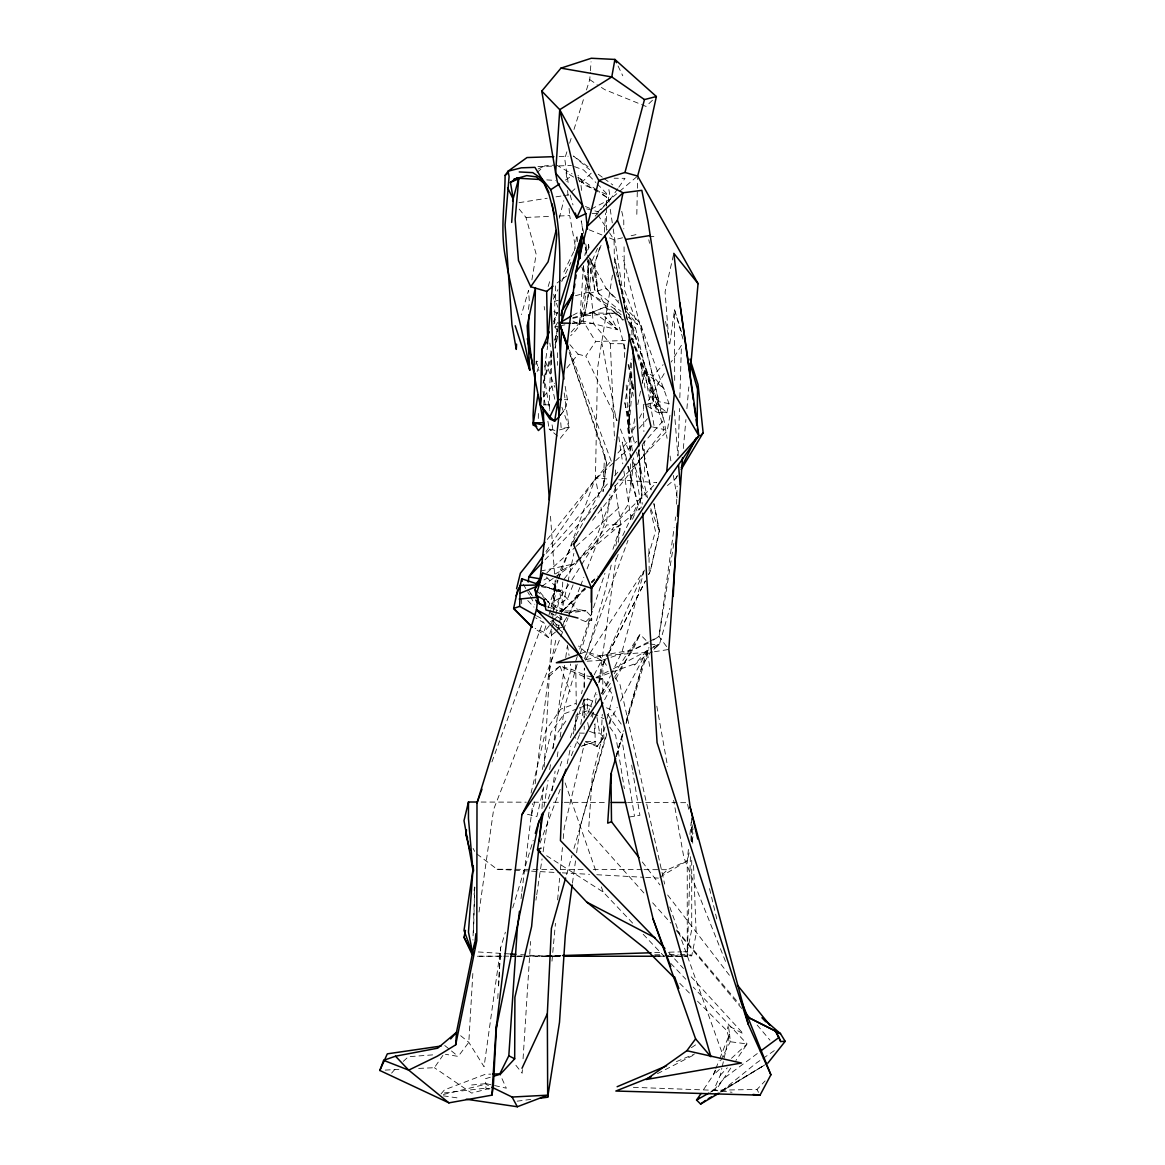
<?xml version="1.0" encoding="UTF-8"?>
<svg xmlns="http://www.w3.org/2000/svg" width="1165" height="1165" viewBox="0 0 1165 1165"><rect width="100%" height="100%" fill="white"/><g stroke="black" fill="none" stroke-linecap="round" stroke-linejoin="round"><path stroke-width="0.75" stroke-dasharray="5 3.75" d="M558.224 331.035L554.715 326.943L554.773 301.225L553.739 294.221M602.727 692.942L602.946 664.298L605.407 659.477M584.073 698.767L584.102 718.15M584.16 687.933L584.32 668.069M584.131 717.32L584.058 699.582M584.175 686.928L584.335 668.856M606.426 230.175L606.615 207.661M606.63 205.928L606.688 197.278L598.941 191.366M538.303 418.483L538.39 410.022M591.281 609.31L591.733 620.246L585.82 621.702L579.238 619.037M604.548 454.248L603.048 491.615L606.455 462.228L604.548 454.248L569.292 352.034M636.818 214.331L637.328 189.982M637.372 188.235L637.59 177.808M585.442 741.872L597.004 746.503L603.834 737.328L599.64 733.076L594.296 733.149L594.485 724.412M645.046 387.916L640.91 362.825L651.978 387.989L653.929 402.755L657.395 412.483L666.817 412.73L668.972 403.571L640.182 323.084L625.037 307.647M473.543 932.582L474.738 887.118L473.252 894.036M632.682 383.809L628.838 428.137L630.615 359.504M676.588 504.197L677.127 486.14M678.074 455.428L679.501 408.464M679.836 397.615L681.438 345.233L671.215 362.024M578 561.006L562.753 580.825L561.909 611.101L547.302 601.693M690.423 856.683L687.248 956.232L665.463 956.232L687.248 956.232L687.248 860.76L688.69 846.722M690.962 840.416L691.719 816.883M628.838 428.137L630.207 388.775L627.615 427.744L630.935 452.137M584.306 700.165L587.67 698.869L587.218 710.854L591.776 713.009M575.35 730.295L575.889 716.242M474.738 887.118L472.932 940.053M543.807 405.187L545.366 361.077L554.788 387.231M489.154 1089.26L485.849 1088.139L486.053 1083.625L469.422 1085.197M588.631 259.708C587.48 286.342 592.417 315.846 570.646 335.724M600.965 742.338L602.29 714.276M551.511 351.597L549.429 392.372L549.632 410.138M498.635 985.881L500.644 947.8L505.377 932.189M541.987 808.656L543.05 788.763M544.215 767.051L551.875 629.697M591.296 259.795L589.869 286.765L593.058 311.929L617.61 329.768L597.849 291.556L591.966 261.266L597.485 248.349M497.775 998.565L498.081 993.119M498.489 985.867L500.644 947.8L484.058 1066.732L468.811 1042.311L457.845 1033.442M472.844 973.459L468.811 1042.311L458.209 1056.407L445.423 1054.281M522.386 1069.616L522.153 1073.227L513.925 1062.786M523.07 1058.796L530.556 941.451M573.078 321.147L579.5 324.394L583.723 262.416M604.358 232.214L605.64 213.006M606.106 206.016L606.688 197.278L599.189 192.691M552.647 619.008L553.025 613.664M553.157 611.887L555.21 583.388L554.7 576.136M586.476 89.953L589.738 79.642L590.276 72.521M590.407 70.73L591.063 61.818M535.958 364.601L536.22 361.179L540.283 361.951M683.331 448.525L685.923 419.531M686.899 408.667L688.835 386.926M551.977 961.14L555.457 923.292M557.613 899.861L559.593 878.235M560.423 869.221L562.418 847.596M563.234 838.582L564.239 827.776L584.568 743.139M689.928 834.431L691.18 822.155M587.786 261.28L588.645 266.552L584.073 308.477L579.02 323.419L570.588 332.753M557.19 329.171L555.079 348.262L557.685 336.467M521.017 898.696L521.687 893.307M521.905 891.516L532.74 803.515M535.186 783.768L548.671 674.215L556.462 636.891M606.572 521.687L609.907 494.688M630.585 327.292L631.241 321.889L614.45 266.727M560.816 619.926L561.253 616.401M552.938 748.25L564.777 664.676M565.739 657.57L567.18 646.91M598.825 682.792L616.023 558.574M618.265 542.366L620.756 524.366L614.843 484.786M572.452 883.143L575.656 859.916M576.631 852.765L580.33 825.97L606.426 733.105M669.846 343.617L674.52 309.759L681.467 331.879M528.429 309.409L529.391 302.536L528.546 290.347L521.469 314.565M544.696 367.004L547.681 345.699M666.628 646.59L658.997 636.512L674.142 527.614M675.132 520.478L675.627 516.91M479.019 912.049L493.64 809.413L560.132 638.274M535.929 900.166L536.453 896.584M536.73 894.793L542.06 858.94M543.123 851.775L549.778 806.966M552.181 790.831L555.108 771.114M557.249 756.769L558.312 749.605M560.176 737.052L564.705 706.587L577.374 663.569M543.982 807.068L548.045 780.332M549.676 769.643L550.768 762.507M579.5 324.394L588.645 266.552M653.012 640.226L658.997 636.512L674.331 540.211M568.84 584.466L559.695 597.98L553.579 601.562L553.491 590.116L556.098 579.748M612.426 275.158L597.558 368.242L595.446 478.029L599.684 500.528M614.421 262.635L614.057 239.786L608.319 230.947M574.345 250.65L576.893 235.053L577.738 242.262M531.881 279.906L536.177 254.247L525.997 217.433L518.163 207.851M580.782 724.295L584.014 705L591.281 705.116M632.377 450.797L624.906 402.886L629.683 374.912L631.75 377.751M669.991 415.308L667.166 431.006L614.814 486.198M595.242 703.398L596.902 694.544M599.218 682.122L602.946 664.298M584.786 255.572L585.413 252.383M693.568 865.479L696.189 933.849L691.719 955.81L687.248 951.63L691.719 929.67L691.719 858.721M567.18 763.73L570.777 746.226M573.297 733.979L577.607 712.965M581.568 693.714L582.296 690.204M557.933 629.784L559.054 624.455M559.418 622.678L567.573 583.578M567.938 581.801L573.864 553.36M634.823 418.672L631.911 432.725L635.202 426.274M637.75 404.634L640.663 390.581M642.133 383.562L644.682 371.271L630.483 335.971M592.373 717.363L593.466 712.135M583.301 266.829L589.213 292.036L583.082 321.074L595.665 341.563L625.489 340.457M551.307 606.79L554.977 589.636L561.981 590.029L559.579 591.471L540.181 584.961L554.977 589.636L556.448 591.514L553.579 601.562M653.929 504.096L659.259 530.672L650.303 571.243L648.672 574.447M710.461 1092.217L713.562 1090.469L720.305 1075.193L721.849 1068.32M722.242 1066.601L729.567 1033.952L728.343 1025.681L743.401 1033.836L690.86 976.459M673.414 255.106L665.069 291.876L669.147 344.156M550.564 621.673L554.846 618.935L559.695 597.98L551.016 615.076M531.051 793.059L545.817 730.28L560.715 709.208L575.874 703.398M531.502 815.252L535.23 799.423M542.264 769.526L550.943 732.581L564.253 713.752L577.505 708.669M543.807 786.987L536.876 816.519L526.143 814M552.793 748.789L556.069 734.897L567.792 718.31M611.232 565.083L605.057 591.296L585.413 658.196M615.761 545.875L619.882 528.4L612.426 550.827M659.929 877.187L687.248 860.76L689.738 850.363M691.806 841.712L693.859 833.048M560.176 415.439L565.04 409.221L567.442 399.741L565.098 385.979M559.244 218.205L563.714 200.744M604.941 727.062L592.271 776.24L588.543 830.995L645.41 894.662M607.198 718.281L613.081 695.461L602.378 678.714L595.359 677.462M585.937 254.188L588.587 244.3L589.301 249.63M543.108 383.139L551.89 350.534M554.671 340.238L558.836 324.787M644.347 570.107L622.168 651.293L611.232 674.186M608.887 724.339L611.348 715.572M566.598 874.565L571.986 855.474M573.952 848.528L606.849 734.008M616.838 755.269L623.231 732.639M626.173 722.198L641.9 666.482L648.832 647.158M557.817 716.169L571.185 669.147L570.384 664.006M549.021 614.8L550.39 609.994M648.221 556.579L655.502 531.225L650.463 510.124M609.848 723.596L611.348 718.397L617.188 707.373M615.935 756.624L623.421 730.615M626.421 720.218L641.9 666.482L650.245 652.516M653.842 649.386L659.55 643.983L669.802 608.319M580.418 653.245L590.553 618.819M555.05 339.831L557.569 331.428M616.154 756.624L623.435 732.348M626.042 723.683L648.949 647.405M512.731 907.914L533.206 840.285M562.797 625.882L564.326 620.872L559.666 615.382M548.176 286.488L550.666 278.304M599.698 247.431L594.5 264.353L597.849 291.556L594.864 262.94L601.795 243.281M543.327 383.096L551.89 355.354M555.093 344.957L557.773 336.292M553.71 324.03L557.394 312.38L553.317 322.137M566.904 151.814L564.719 158.688L568.447 184.74M569.612 143.222L571.797 136.349M573.966 129.475L584.306 96.826M537.036 371.766L539.745 363.597M575.67 661.225L577.403 656.055M579.689 649.153L604.955 573.253M720.553 1060.805L730.28 1041.743L726.727 1030.544L728.343 1025.681M551.394 629.071L548.511 637.503L535.157 628.969M551.962 627.382L553.695 622.314M548.249 798.972L562.986 758.095M570.355 737.663L584.466 698.49M491.95 761.881L543.079 621.659M548.06 607.984L558.035 580.621M558.661 578.903L595.446 478.029L609.805 479.106M584.393 659.041L628.022 540.356M539.992 843.14L560.787 787.86M615.615 487.188L596.524 536.949L579.092 559.593M560.787 636.585L562.768 631.503M563.423 629.799L568.025 617.945M568.695 616.256L579.879 587.437M580.534 585.747L583.825 577.272M587.116 568.811L604.242 524.745L600.98 507.445M571.36 755.721L580.563 732.042M587.801 713.446L597.004 689.767M715.208 1070.154L713.257 1075.091L702.451 1091.241M715.863 1068.509L719.125 1060.281M719.781 1058.636L729.567 1033.952L730.28 1041.743L747.1 1043.942L735.887 1060.529M573.078 584.83L567.836 597.995L561.574 602.742L559.579 591.471M616.27 559.04L618.309 554.074M632.537 519.27L642.032 496.072L639.017 449.078M553.491 590.116L557.627 580.185M558.312 578.524L561.748 570.253M643.619 571.753L602.188 666.176L605.451 659.74M556.826 578.102L572.248 543.793M572.976 542.147L575.19 537.254M622.736 535.536L637.998 503.149M553.317 299.172L557.904 289.575M561.734 281.581L570.923 262.387M590.932 716.693L593.262 711.8M601.868 693.816L610.46 675.817M563.875 271.94L575.583 247.883M585.078 587.888L579.879 592.694L570.85 610.737L561.559 625.751M667.428 485.572L675.7 478.655L677.273 475.524M608.712 653.303L645.41 580.884L608.669 653.07M648.672 574.447L650.303 571.243L659.565 531.327L653.9 503.295M715.689 1070.329L713.257 1075.091L719.766 1069.106M639.337 418.22L643.459 410.167M648.395 400.512L664.705 372.698M594.135 674.914L601.606 660.438L632.988 649.837L648.512 643.007L640.007 634.241L614.203 673.676M620.508 701.068L647.988 649.123L634.386 664.997L648.949 652.822M604.606 699.757L612.382 685.384M615.834 678.991L640.007 634.241L632.988 649.837L614.8 676.821M575.918 535.609L603.98 484.582L606.455 462.228L569.19 352.281M555.122 326.753L557.802 322.152M595.155 216.151L610.518 199.04L637.634 176.061M675.7 478.655L677.535 475.597M571.899 579.966L580.592 566.219M581.553 564.69L606.674 524.978L620.756 524.366L611.771 530.075L628.037 504.678L633.061 467.82L632.114 460.845M601.3 693.393L610.227 679.734M585.383 660.118L643.357 571.607M602.684 694.806L613.795 678.321M617.173 420.536L585.791 356.184L595.665 341.563M730.79 1068.072L716.519 1089.173L710.344 1091.751M545.963 551.642L594.325 480.373L612.033 459.825M418.672 1068.407L434.385 1067.708L442.875 1055.388M617.77 188.701L610.518 199.04L598.155 211.739L594.674 212.278M618.804 187.216L625.008 178.347L614.13 178.216M391.6 1073.125L396.814 1067.169M581.248 746.328L589.432 743.343L595.155 744.697L597.004 746.503L603.834 737.328L603.557 722.795M559.069 416.793L565.04 409.221M592.563 520.26L664.137 429.535L631.241 321.889L632.333 339.947M560.292 438.317L569.03 427.307L563.744 389.634M547.259 539.468L594.325 480.373L614.232 462.054M543.356 397.017L554.555 383.212M566.889 368.009L578.102 354.204L585.791 356.184M549.385 625.59L543.938 632.231L535.128 628.372M550.477 624.251L553.754 620.275M441.011 1093.95L444.477 1089.858L485.368 1074.276L490.771 1074.13M617.945 452.981L634.459 433.788M639.192 428.312L647.449 418.73M713.562 1090.469L724.717 1077.742L759.012 1052.272M546.225 553.331L608.552 482.66M614.552 475.873L619.343 470.427M642.119 444.608L663.701 420.143L622.751 256.3M654.016 425.429L644.682 371.271L652.953 375.975L663.118 364.674M545.031 559.797L597.368 504.605M720.305 1075.193L727.295 1067.839M633.367 1087.324L712.805 1090.251L757.002 1089.479L765.114 1080.916M562.36 611.072L579.879 592.694M585.078 588.66L562.404 611.363L585.558 588.995M591.369 582.354L597.674 576.034M591.194 173.177L580.141 183.939M585.82 621.702L591.194 616.329L585.922 610.795L577.447 609.441L568.389 612.994L563.933 612.018M554.948 577.156L573.748 563.962L580.228 557.598M581.524 556.331L656.711 482.558M554.846 618.935L557.409 616.445M591.951 582.748L594.514 580.257M549.065 676.603L559.943 666.191L571.185 669.147L586.577 675.889L593.597 677.142M652.487 100.234L646.007 106.408L604.635 89.574L598.679 85.598M574.898 188.817L568.345 194.89L563.059 195.735M591.572 581.874L594.179 579.471M615.557 460.83L636.774 441.302M731.474 1058.315L747.1 1043.942L693.262 987.119M662.332 874.507L667.574 869.702L687.248 860.76M546.866 572.845L574.811 547.579M576.136 546.37L621.382 505.464M403.265 1061.373L408.42 1056.728L433.205 1054.835M666.817 412.73L659.39 411.332L654.628 405.464L658.808 401.707L668.972 403.571M537.109 172.493L544.594 165.896L554.598 165.066M554.933 574.068L573.748 563.962L641.26 507.474L633.483 457.903M654.249 648.395L659.55 643.983L651.293 647.653M555.516 632.027L548.511 637.503L543.938 632.231L546.283 624.396L535.594 617.77M561.137 279.979L555.516 284.1L555.487 300.628L557.86 307.312M562.549 278.945L566.773 275.843M548.671 674.215L559.943 666.191L591.223 679.763M541.929 586.286L553.506 578.175M774.303 1050.626L756.376 1063.004L720.931 1091.721L764.91 1064.854L720.654 1092.144M691.398 1047.67L695.942 1044.626M565.404 180.094L572.714 175.289M720.451 1091.357L767.953 1062.99M599.291 680.476L602.378 678.714L597.587 679.166M648.832 649.881L613.271 668.797M650.361 649.036L659.55 643.983M543.953 579.966L547.084 578.277M572.787 315.278L577.17 312.963L615.717 313.196L623.668 319.967M591.325 209.03L610.518 199.04L608.698 188.584M657.482 1073.679L694.66 1054.529M648.293 642.002L632.988 649.837L610.227 653.871M649.822 641.216L658.997 636.512M595.941 677.418L611.698 669.584M538.143 168.983L544.594 165.896M676.428 1061.635L694.544 1053.976M625.095 348.976L615.717 313.196L604.766 307.138L583.024 316.065L572.816 318.38M604.766 307.138L583.024 316.065L615.717 313.196M579.165 708.043L587.451 704.869L593.64 707.796M575.889 715.208L587.218 710.854M580.519 653.696L585.354 651.876L599.727 655.72L605.014 655.4M596.189 677.943L634.343 663.992M582.879 745.731L595.694 741.464L597.004 746.503M631.823 338.855L654.628 405.464L662.157 402.726M581.932 267.236L589.767 293.362L606.106 288.352L618.717 301.211M490.305 1077.246L485.252 1078.775L485.82 1084.251L490.45 1086.508M572.743 317.768L593.058 311.929M586.01 659.681L608.48 654.177M559.506 429.929L569.03 427.307L561.909 407.269M554.773 301.225L558.21 300.308M575.437 295.721L589.213 292.036M561.981 590.029L556.448 591.514L554.627 583.01M489.941 1088.299L471.679 1093.105L434.385 1067.708M443.384 1094.474L485.82 1084.251M622.591 237.776L614.057 239.786L609.077 237.791M631.124 235.767L636.25 234.558M628.896 340.253L635.027 338.84L631.619 326.753L628.969 324.496M540.487 571.098L573.748 563.962M554.715 326.943L558.268 326.215M560.03 325.851L565.36 324.744M572.452 323.273L583.082 321.074L616.94 329.651L604.839 316.662L617.61 329.768M629.027 817.073L639.905 815.296L632.872 772.279M518.993 202.681L547.201 198.225M556.011 196.841L561.297 196.011M647.74 403.731L653.929 402.755M569.03 427.307L561.21 428.531L560.642 421.279M606.776 655.298L652.677 651.992M654.468 651.716L668.812 649.458M444.389 1092.93L485.849 1088.139M517.158 1101.173L531.531 1099.309M592.155 213.646L596.859 213.253L594.092 211.142M562.287 627.556L557.511 627.95L556.098 624.28L552.705 620.231M385.222 1070.111L401.211 1069.179M587.131 661.181L601.606 660.438L599.727 655.72L606.805 665.812M525.997 217.433L552.195 216.311M559.185 216.02L569.67 215.569L575.277 246.194M559.171 156.489L568.112 156.197M537.953 166.61L552.035 166.129M559.069 165.896L571.389 165.488M560.642 955.606L544.375 956.115L517.58 954.441M654.701 952.65L661.938 952.431M669.161 952.198L681.831 951.805M683.637 951.747L687.248 951.63M560.642 955.926L544.375 956.115L560.642 956.13M654.701 954.79L661.938 954.703M669.161 954.616L678.205 954.499M680.025 954.485L687.248 954.397L691.719 955.81L666.249 955.868M544.026 404.823L549.458 404.808M508.654 956.174L476.5 956.232L501.984 956.232M517.58 956.159L560.744 956.086M655.342 955.883L664.429 955.868M516.517 956.232L521.964 956.232M523.784 956.232L560.117 956.232M654.555 956.232L663.642 956.232L654.701 956.203M481.116 802.044L526.332 802.19M533.555 802.204L546.21 802.248M553.448 802.263L562.491 802.292M564.297 802.306L607.693 802.437M627.586 802.496L643.852 802.554M645.672 802.554L687.248 802.685M476.893 853.974L497.12 869.265L553.331 869.41M560.583 869.425L585.966 869.498M593.218 869.512L642.192 869.643M643.997 869.643L667.574 869.702M592.373 313.356L593.364 323.521L610.314 343.66L623.872 343.748L624.921 348.947M585.762 741.391L595.694 741.464M571.855 323.229L593.364 323.521M579.311 733.062L584.277 733.164L584.218 726.115M564.341 399.668L567.442 399.741M497.12 869.265L529.74 871.056M531.546 871.143L560.54 872.745M562.36 872.833L589.548 874.332M596.786 874.726L643.91 877.303M645.716 877.405L658.414 878.104M546.778 179.905L555.53 180.429M478.291 951.965L510.43 953.989M649.517 236.306L653.9 236.626M618.775 479.791L656.448 482.63M712.805 1090.251L732.042 1092.26M649.983 643.939L658.662 645.206M443.37 1095.843L459.228 1098.173M644.653 404.226L659.696 406.745L666.686 412.323M541.259 586.694L554.977 589.636M562.447 611.683L559.491 611.043L585.922 610.795L568.389 612.994L548.103 601.402M652.648 426.958L664.137 429.535M486.053 1083.625L506.338 1088.197L499.8 1073.868M586.694 208.885L593.247 210.516M594.878 210.923L598.155 211.739M554.889 430.438L549.123 428.982L547.681 420.012M547.652 606.79L557.802 610.431M574.462 166.624L583.665 170.017L595.868 182.526M589.475 731.3L594.296 733.149M589.14 229.811L602.422 235.126M609.149 202.157L608.072 195.036L584.743 185.264L578.058 175.376M585.456 206.496L589.869 208.389M587.67 698.869L593.961 701.84M606.528 707.781L611.246 710.009L622.154 725.446M593.291 713.723L603.907 718.747M553.826 311.39L557.03 313.021M601.606 660.438L585.354 651.876L578.568 646.036M559.185 625.925L556.098 624.28L557.278 630.483M536.599 615.834L541.215 618.426M556.622 627.032L559.71 628.75M556.258 164.935L572.088 173.891M550.215 612.63L562.753 619.955M573.646 177.095L566.146 172.507L566.874 181.478M579.66 180.764L597.689 191.774M587.043 257.115L589.767 293.362L614.712 308.856L621.207 314.856M546.633 855.722L603.15 891.982L634.43 925.01M647.492 406.061L657.395 412.483M589.738 79.642L597.194 84.608M578.423 177.473L597.485 190.376M588.034 166.726L573.471 156.023L589.679 169.711M598.228 174.226L602.611 177.43M604.067 178.507L612.805 184.929M589.767 293.362L621.207 317.23M628.357 322.661L635.507 328.079L654.628 405.464M588.922 260.086L594.878 290.42L621.032 311.361M627.92 316.865L637.561 324.584L624.571 290.26L624.018 243.296M444.753 1045.515L450.141 1049.869M451.481 1050.961L458.209 1056.407M557.496 435.987L549.123 428.982L553.186 431.56L551.744 422.764M552.763 623.785L556.841 627.309M558.195 628.474L563.627 633.148M644.682 371.271L664.298 389.27L652.953 375.975M627.702 320.87L635.507 328.079M536.351 590.538L546.793 600.193M679.763 983.304L689.913 993.527M697.529 1001.186L726.727 1030.544M597.092 183.779L608.072 195.036M546.472 577.024L577.447 609.441M580.301 745.338L577.432 742.338L575.073 737.314M527.745 600.543L533.963 607.096M643.197 934.272L664.472 956.727M670.734 963.338L685.763 979.197M668.623 952.446L683.447 968.464M652.662 902.788L670.822 923.102M618.921 303.104L606.106 288.352L587.641 255.077M625.911 311.157L637.561 324.584M569.918 344.665L578.102 354.204M539.919 592.082L555.021 609.892M676.647 929.99L739.644 1004.361M757.133 1025.011L769.963 1040.156M530.09 593.276L532.361 595.97M676.632 930.908L741.726 1008.497M729.421 975.265L666.54 893.57M642.323 861.969L659.943 884.949M528.488 590.247L532.594 595.883M650.623 390.188L658.808 401.707L640.182 323.084M607.577 714.378L620.887 733.207L634.474 816.184M609.776 727.047L615.644 735.348L624.367 788.647M614.887 677.331L619.955 684.539L664.647 884.06M614.712 308.856L623.464 321.555M597.805 214.724L607.358 229.461M523.303 584.204L529.478 595.024M530.366 596.567L534.793 604.3M757.002 1089.479L758.517 1092.333M473.106 848.426L474.665 851.397M618.047 65.983L622.78 75.769M632.333 338.593L659.696 406.745M559.943 666.191L570.209 691.748M725.518 961.416L683.811 857.236L673.647 800.355M577.825 177.284L581.044 185.599L581.859 192.691M620.421 428.997L631.415 457.816M632.071 459.505L646.954 498.474M650.842 508.654L659.259 530.672M569.452 350.053L611.363 461.384M669.788 907.011L723.582 1057.034M565.127 782.895L596.611 873.226M601.358 886.871L603.15 891.982M631.619 326.753L664.079 420.623L667.079 438.302M683.025 339.132L674.52 309.759L674.695 381.945M570.166 195.05L572.976 204.88M536.22 361.179L538.944 370.645M627.673 466.291L639.265 509.789M626.668 459.418L622.241 442.045L626.275 461.078M628.43 466.364L639.512 509.804M624.906 402.886L634.969 445.074M636.643 452.107L647.536 497.819M585.209 246.965L586.767 253.489M709.529 888.56L717.524 922.127M621.731 211.331L623.741 219.806L623.843 228.85M628.75 364.63L632.013 378.567M601.621 341.84L616.416 420.725M554.802 399.216L551.788 385.411L550.928 350.024M687.627 804.374L688.719 809.427M692.025 824.616L693.131 829.669M584.014 705L586.199 715.528M587.655 722.533L589.111 729.552M648.788 239.757L649.517 243.296M665.521 321.38L668.433 335.578M627.251 319.37L614.989 259.052L624.498 306.249M628.095 364.543L631.983 383.605L631.284 359.111M624.848 307.997L625.911 313.254M626.26 315.001L627.323 320.244M642.221 445.481L651.075 489.271M642.221 445.598L651.089 489.912M583.68 233.335L581.233 220.855L583.228 233.16M585.777 244.038L587.175 251.174M647.303 652.837L650.157 668.841M656.827 706.165L667.618 766.585M629.683 374.912L633.367 396.115M670.064 455.966L671.258 463.044M673.355 475.422L677.244 498.387M596.975 717.378L599.64 733.076M631.692 765.114L632.58 770.487M543.938 375.29L549.72 410.459M585.514 247.213L586.65 254.247M543.05 391.309L545.657 407.459M567.428 645.133L569.044 655.429M544.186 306.512L544.725 309.992M549.851 343.063L550.39 346.544M610.227 209.278L612.936 227.088M613.198 228.864L626.435 316.137M618.804 436.89L622.794 463.83M623.872 471.024L631.313 521.308M590.524 258.499L594.878 290.42M640.91 362.825L642.701 382.615M638.376 450.826L642.032 496.072M567.603 190.448L568.2 197.628M569.073 208.389L569.67 215.569M674.346 410.852L677.855 455.923M550.506 516.284L554.569 574.33M638.959 450.054L642.206 504.212M623.872 343.748L624.688 358.106M626.217 385.018L630.294 456.797M610.314 343.66L614.552 439.846M692.199 829.48L692.753 843.882M521.585 598.679L521.716 603.965M630.454 463.816L631.051 490.115M643.342 404.284L643.896 431.574M644.085 440.661L644.813 477.053M575.728 664.793L576.296 705.699M557.365 352.718L557.525 365.286M648.934 548.686L649.211 573.85M615.426 469.961L615.499 476.849M591.66 609.572L591.733 620.246M595.009 723.713L595.155 744.697M588.587 244.3L588.602 251.145M691.719 827.791L691.719 842.353M633.498 389.285L633.003 383.853L633.41 389.285"/><path stroke-width="1.5" d="M537.735 598.912L536.482 609.746L476.995 802.918L476.805 940.519L455.69 1044.83L437.268 1056.218L408.711 1070.14L383.62 1060.339L379.819 1070.475L448.918 1102.862L491.892 1095.158L493.261 1087.426L496.625 1023.962M493.669 1076.227L500.411 1074.188L514.682 1058.81L514.901 997.24L531.619 926.51L538.579 849.809M591.354 602.29L591.514 588.252L573.544 544.346L651.002 426.594L604.999 235.709L617.406 220.345L623.042 192.793L641.828 190.346L648.221 222.515L674.302 393.595L666.7 471.636L591.514 588.252L591.66 609.572M697.107 425.458L697.544 389.241L690.029 363.32M535.055 614.974L519.663 606.368L520.245 585.413L521.702 578.757L538.492 584.393M561.603 329.972L558.137 399.537L554.671 421.133L549.895 419.036L540.385 404.838L541.798 349.806L549.254 331.909M561.821 322.865L562.185 310.429L582.107 233.917L584.437 243.703M528.866 314.71C526.988 351.146 537.444 387.057 543.458 422.793L544.084 425.094L538.419 430.555L533.381 422.793L537.88 395.051M543.341 415.745L543.502 412.221M540.516 1098.144L547.696 1097.212L547.332 1013.783L551.394 928.374L565.607 878.031M673.21 596.422L677.098 523.318M677.477 516.182L678.045 505.479M516.576 344.141L516.284 349.398L511.93 324.584L505.071 224.889L509.09 176.498L508.071 171.197L526.988 157.552L553.812 156.663M539.395 840.897L541.696 814.087M474.33 948.092L475.932 933.66M455.69 1044.83L456.476 1032.336L474.65 942.66M491.892 1095.158L496.028 1029.379L521.891 814.714L593.305 676.515M689.811 376.047L698.053 283.634L637.634 176.061L644.915 149.222L656.376 96.52L614.902 59.444L591.325 58.25L560.962 68.138L541.769 91.088L559.739 109.67L555.647 173.09L557.394 182.221L576.733 217.957L585.995 213.588M610.941 773.953L607.708 823.16L611.509 821.733L610.941 773.953L615.63 758.357M492.577 1074.072L499.8 1073.868L508.814 1055.796L517.26 929.233L519.474 911.278M511.683 222.428L513.299 199.375L510.445 182.366L516.881 177.91M682.53 457.597L668.812 649.458L690.175 807.287L697.748 839.091M469.917 850.29L466.044 835.072L466.422 829.859M468.214 805.481L468.461 802.001L477.504 802.03M610.81 783.186L611.436 774.419M535.274 373.164L533.089 415.148L533.381 425.167L536.745 426.521M547.404 344.01L556.797 234.529L552.195 203.992M579.981 258.514L582.107 233.917L559.739 304.982M541.536 179.599L518.774 178.26L515.134 219.369L518.483 260.494L530.73 286.75L546.662 291.396L552.982 286.182M541.113 397.906L540.385 404.838L549.909 416.808L554.671 421.133L559.2 416.677L552.618 343.282L551.016 303.963M528.24 582.005L528.823 576.879L543.938 554.613M539.613 582.675L575.612 272.173L598.795 180.473L559.739 109.67L611.771 76.948L614.902 59.444L616.474 62.706M610.577 489.285L629.697 334.486M572.204 884.934L565.316 934.956L559.506 1022.273L547.696 1097.212M574.36 287.566L574.869 283.983M575.641 278.624L576.165 275.042M576.675 271.474L582.107 233.917M543.167 812.413L537.473 849.838L586.709 902.074L645.497 948.849L674.695 978.207M519.91 586.781L517.42 590.903L513.634 608.436L532.187 627.076L513.634 608.436L519.663 606.368M496.028 1029.379L538.987 821.208L602.873 702.961M472.189 954.645L464.005 937.257L465.476 930.34M516.576 588.733L520.362 573.253L545.016 542.293M556.113 230.422L548.074 261.848L530.73 286.75M560.816 315.54L561.734 312.133M587.684 225.908L623.042 192.793L598.795 180.473L624.964 172.478L644.478 99.578L656.376 96.52M512.571 201.006L518.774 178.26M698.053 283.634L673.821 253.358L679.734 302.521L698.869 435.768L591.514 588.252L542.759 573.136L536.089 595.213L539.206 603.747L545.395 606.412M535.303 833.354L538.987 821.208M561.792 321.656L565.287 310.283L573.573 292.925L571.272 295.706M541.507 817.699L542.73 814.306M476.995 802.918L481.975 789.229M566.103 769.25L562.812 777.696L560.438 840.577L664.909 948.441M516.051 595.868L520.245 585.413L538.361 584.99M379.819 1070.475L387.319 1053.844L441.171 1046.024M522.007 1068.29L547.332 1013.783M549.909 416.808L558.137 399.537L561.239 399.61M545.701 604.111L543.822 599.655L536.089 595.213L535.055 589.344L542.759 573.136M681.219 467.675L696.189 437.88M567.952 303.701L573.573 292.925L562.185 310.429M651.017 1077.013L615.848 1091.037L760.031 1095.173L770.895 1074.8L740.212 998.157M546.239 342.117L541.798 349.806L542.206 374.999M681.19 469.495L703.15 432.827L698.053 384.639L690.029 359.111M521.891 814.714L600.659 697.806M701.097 1093.498L696.553 1100.037L700.616 1104.056L719.125 1093.09M527.294 338.709L533.992 371.591L535.39 287.624L527.192 325.88L529.769 370.193C523.624 331.85 511.668 294.789 505.29 256.518C500.149 229.476 504.984 202.492 505.1 175.391L508.071 171.197L521.279 167.833L534.924 167.352L542.016 178.944L549.079 194.628L554.351 214.171M767.953 1062.99L785.181 1041.335L780.521 1033.705L762.041 1017.642L765.667 1021.72M686.869 1050.714L741.464 1063.033L646.167 1079.504L686.869 1050.714L695.592 1038.874L653.099 919.039L598.388 688.064L590.553 672.569M573.544 544.346L576.908 540.094M575.612 272.173L604.999 235.709L608.669 247.766M535.9 583.913L540.211 578.859L528.823 576.879L542.541 562.418M450.622 1038.918L456.476 1032.336L437.676 1048.18L395.518 1056.204L383.62 1060.339M666.7 471.636L698.869 435.768L674.302 393.595L625.62 239.48L617.406 220.345M700.762 435.477L703.15 432.827M698.985 1098.013L696.553 1100.037L708.917 1093.09M505.1 175.391L507.94 173.134M760.439 1051.209L779.021 1037.418L775.424 1030.952L749.867 1018.195L745.221 1012.662M700.616 1104.056L705.451 1100.474M563.933 379.106C551.598 316.88 569.365 250.854 550.768 189.691L559.55 183.939M708.247 1098.712L711.422 1096.964M714.582 1095.216L717.756 1093.469M571.331 316.05L559.302 323.069L570.049 323.215M541.07 848.105L537.473 849.838L540.531 851.804M510.445 182.366L519.022 178.624M617.13 1086.727L666.54 1065.815M520.041 593.32L536.817 586.345M466.262 1099.221L517.333 1106.75L547.637 1095.173L512.076 1097.037L491.994 1087.265M578.903 654.293L556.346 662.739L583.505 661.371M518.92 178.085L513.838 179.337L526.769 175.595L536.25 176.876L544.521 183.735M625.62 239.48L650.303 235.49M543.458 425.167L533.381 422.793L533.381 425.167M519.255 599.072L538.274 597.164M749.867 1018.195L780.521 1033.705L775.424 1030.952L780.681 1041.525L785.181 1041.335M562.462 955.548L651.075 952.766M543.458 422.793L533.381 422.793L535.9 425.007M511.071 956.232L514.697 956.232M563.744 956.232L654.555 956.232M611.305 802.452L625.78 802.496M519.24 171.954L532.798 172.638L542.016 178.944L550.768 189.691M510.43 953.989L515.789 954.324M753.041 1094.445L760.031 1095.173M560.962 68.138L611.771 76.948L644.478 99.578M577.971 618.062L545.963 609.994L543.822 599.655M624.964 172.478L637.634 176.061M545.963 606.179L539.206 603.747L535.055 589.344M508.814 1055.796L514.682 1058.81M586.709 902.074L655.021 937.767M581.845 657.599L536.482 609.746L560.423 622.416L597.456 685.792M448.918 1102.862L408.711 1070.14L395.518 1056.204M536.482 609.746L540.545 613.256M695.592 1038.874L710.883 1056.728L668.943 911.365L607.169 654.686M737.328 985.022L770.05 1025.462M611.509 821.733L639.017 857.658M535.682 600.106L537.735 602.931M512.076 1097.037L517.333 1106.75M466.044 835.072L467.616 838.043M464.005 937.257L472.932 954.397L468.461 932.087L472.932 869.949L468.461 818.602L468.461 802.001L464.005 820.655L472.932 869.949L464.005 930.471L472.932 954.397M545.249 185.206L548.933 192.56M507.62 187.725L513.299 199.375M642.745 513.226L657.075 742.644L748.294 1024.399L770.895 1074.8M779.021 1037.418L780.681 1041.525M568.025 348.845L559.884 324.787L568.185 346.689M653.099 919.039L670.691 966.426M674.462 976.59L678.86 988.43M559.884 324.773L568.112 348.626M515.192 325.763L529.769 370.193M575.321 213.049L576.733 217.957L582.529 205.229L559.739 109.67M690.175 807.287L748.294 1024.399M521.702 578.757L522.182 581.35M541.769 91.088L555.647 173.09L582.529 205.229L585.879 214.171L587.48 229.141M679.734 302.521L693.321 399.857M693.83 403.469L695.578 416.08M696.087 419.691L696.845 425.094M697.34 428.705L697.85 432.302M578.787 251.261L579.631 258.47M678.554 464.937L680.098 484.771M473.194 865.697L473.572 871.056M542.861 407.473L549.356 499.96M632.77 347.155L638.74 446.443M546.662 291.396L547.55 338.462"/></g></svg>
